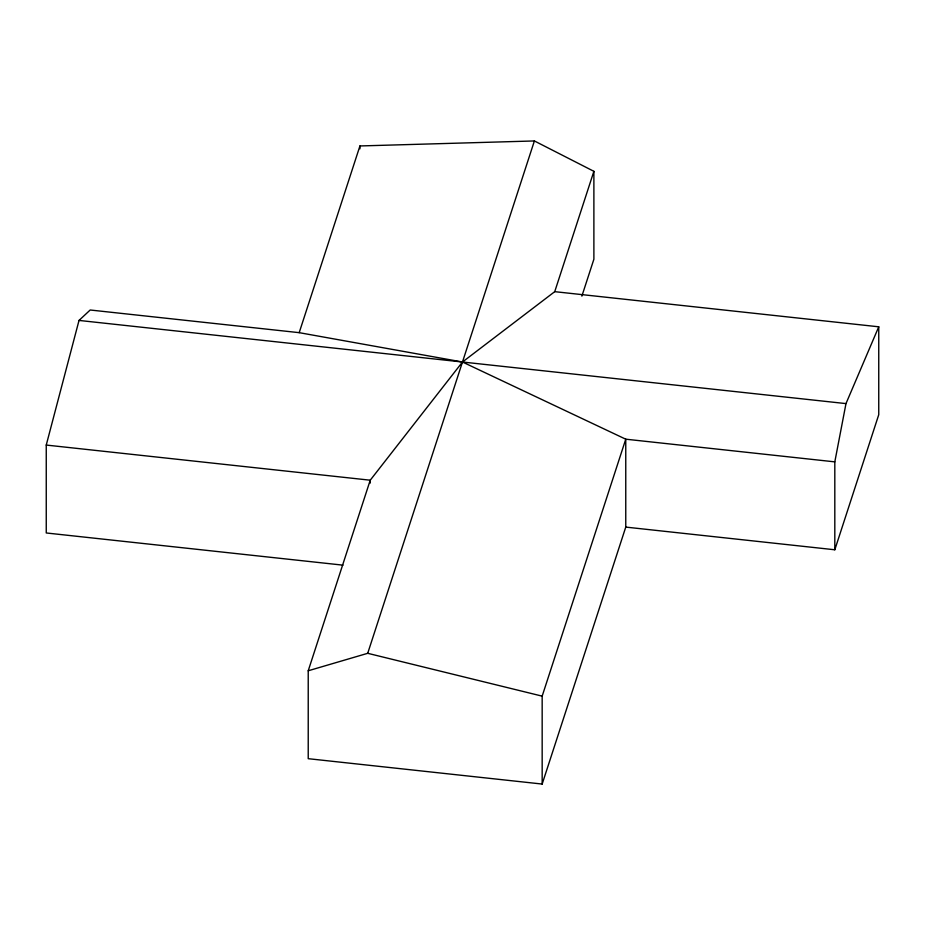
<?xml version="1.0" encoding="UTF-8"?>
<svg xmlns="http://www.w3.org/2000/svg" width="925" height="925" viewBox="0 0 925 925"><rect width="100%" height="100%" fill="white"/><g stroke="black" fill="none" stroke-linecap="round" stroke-linejoin="round"><path stroke-width="1.39" d="M625.763 527.1L834.812 549.774L834.812 461.864L845.982 403.601L878.75 326.803L554.734 291.664L462.477 362.01L370.231 480.202L308.222 670.775L308.222 758.685L542.166 784.053L625.763 527.1L625.763 439.19L462.477 362.01L299.191 332.665L90.188 310.002L79.018 320.432L46.25 445.064L46.25 532.973L342.99 565.152M299.191 332.665L359.941 145.953L534.396 140.947L593.885 171.322L593.885 259.22L581.871 296.15M308.222 670.775L367.711 653.304L534.396 140.947M554.734 291.664L593.885 171.322M542.166 784.053L542.166 696.143L625.763 439.19L834.812 461.864M834.812 549.774L878.75 414.701L878.75 326.803M79.018 320.432L845.982 403.601M46.25 445.064L370.231 480.202L370.231 483.081M367.711 653.304L542.166 696.143M359.941 145.953L359.941 148.833"/></g></svg>
